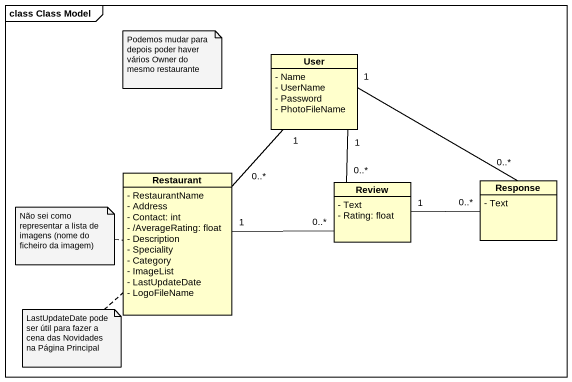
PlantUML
@startuml
mainframe class Class Model
hide circle
hide empty members
skinparam classAttributeIconSize 0
class User {
  - Name
  - UserName
  - Password
  - PhotoFileName
}
class Restaurant {
  - RestaurantName
  - Address
  - Contact: int
  - /AverageRating: float
  - Description
  - Speciality
  - Category
  - ImageList
  - LastUpdateDate
  - LogoFileName
}
class Review {
  - Text
  - Rating: float
}
class Response {
  - Text
}
User "1" -- "0..*" Restaurant
User "1" -- "0..*" Review
User "1" -right- "0..*" Response
Restaurant "1" -right- "0..*" Review
Review "1" -right- "0..*" Response
note as N1
  Podemos mudar para depois poder haver vários Owner do mesmo restaurante
end note
note left of Restaurant : Não sei como representar a lista de imagens (nome do ficheiro da imagem)
note bottom of Restaurant : LastUpdateDate pode ser útil para fazer a cena das Novidades na Página Principal
@enduml
